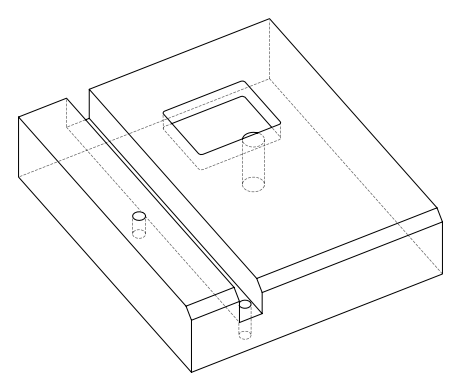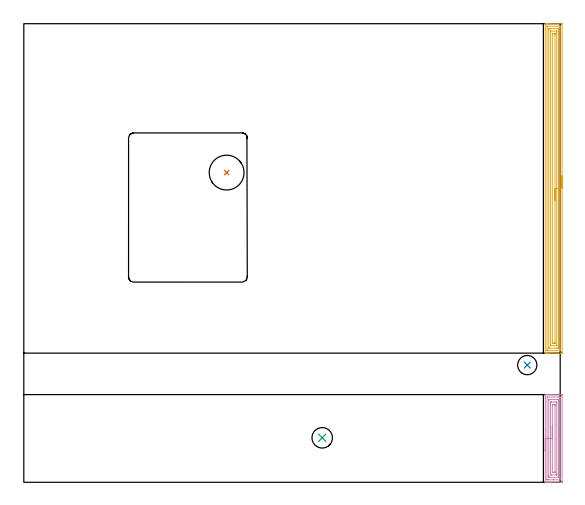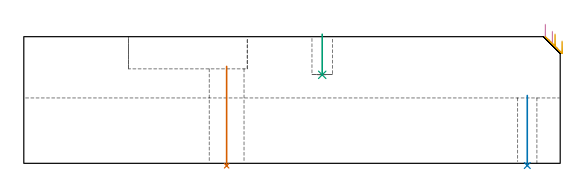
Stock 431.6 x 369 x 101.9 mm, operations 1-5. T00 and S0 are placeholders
(PLAN: 7 operations, 5 tool changes, 124.6 min)
(1 INDEXABLE_INSERT_DRILL_THROUGH_HOLE_FROM_SOLID | STEP1HOLE | NXT0302_027 | 0.33 min | 62688 mm3)
(2 INDEXABLE_INSERT_DRILL_THROUGH_HOLE_FROM_SOLID_1 | STEP1HOLE_1 | NXT0302_002 | 0.24 min | 19185 mm3)
(3 INDEXABLE_INSERT_DRILL_BLIND_HOLE_FROM_SOLID | STEP1POCKET | NXT0302_004 | 0.13 min | 6508 mm3)
(4 AREA_MILL | FG_CHAMFER_SURFACE | UGT0205_001 | 3.1 min | 7062 mm3)
(5 AREA_MILL_1 | FG_CHAMFER_SURFACE_1 | UGT0205_001 | 10.89 min | 24787 mm3)
(6 MILL_RECTANGULAR_POCKET | POCKET_RECTANGULAR_STRAIGHT | NXT0201_008 | Follow Part, ap 1.5, ae 75% | 95.86 min | 280546 mm3)
(7 MILL_RECTANGULAR_SLOT | SLOT_RECTANGULAR | UGT0201_004 | Follow Part, ap 8, ae 75% | 14.07 min | 698108 mm3)
(TOOL NXT0302_027 | Index. Insert Drill 28mm [880-D2800L32-05] | D28 PA176 FL140 Z2)
(TOOL NXT0302_002 | Index. Insert Drill 15.5mm [880-D1550L20-05] | D15.5 PA176 FL78 Z2)
(TOOL NXT0302_004 | Index. Insert Drill 16.5mm [880-D1650L20-05] | D16.5 PA176 FL83 Z2)
(TOOL UGT0205_001 | Chamfer Mill 20 x 3 x 45 deg. | D20 FL50 Z2)
(TOOL NXT0201_008 | ENDMILL 6mm [2P460-0600-NA 1630] | D6 FL26 Z6)
(TOOL UGT0201_004 | End Mill 32 mm | D32 FL53 Z6)
(OP 1 INDEXABLE_INSERT_DRILL_THROUGH_HOLE_FROM_SOLID)
G17 G21 G94 G90
T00 M6
G54
G17 G0 G90 X163.2 Y249.2 S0 M3
G43 Z111.9 H1
G94 G81 G98 Z-1.989 F250. R78.
G80
M5
M2
(OP 2 INDEXABLE_INSERT_DRILL_THROUGH_HOLE_FROM_SOLID_1)
G17 G21 G94 G90
T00 M6
G54
G17 G0 G90 X405.1 Y94.3 S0 M3
G43 Z111.9 H1
G94 G81 G98 Z-1.771 F250. R54.6
G80
M5
M2
(OP 3 INDEXABLE_INSERT_DRILL_BLIND_HOLE_FROM_SOLID)
G17 G21 G94 G90
T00 M6
G54
G17 G0 G90 X240.1 Y35.8 S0 M3
G43 Z111.9 H1
G94 G81 G98 Z71.2 F250. R103.9
G80
M5
M2
(OP 4 AREA_MILL)
G17 G21 G94 G90
T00 M6
G54
G17 G0 G90 X419.6 Y25.3 S1061 M3
G43 Z111.9 H0
G94 G1 Y25.338 Z111.028 F250.
Y25.452 Z110.163
Y25.641 Z109.312
Y25.903 Z108.48
Y26.237 Z107.674
Y26.64 Z106.9
Y27.108 Z106.164
Y27.64 Z105.472
Y28.229 Z104.829
Y28.872 Z104.24
Y29.564 Z103.708
Y30.3 Z103.24
Y31.074 Z102.837
Y31.88 Z102.503
Y32.712 Z102.241
Y33.563 Z102.052
Y34.428 Z101.938
Y35.3 Z101.9
Y70.469
X419.603 Y70.591 Z101.888
X419.627 Y70.6 Z101.864
X419.916 Z101.583
X420.502 Z100.996
X421.025 Z100.47
X423.061 Z98.437
X423.687 Z97.807
X431.989 Z89.508
X432.563 Y70.597 Z88.934
X433.091 Y70.592 Z88.405
X433.094 Y70.556 Z88.403
X433.099 Y70.024 Z88.401
X433.1 Y69.485 Z88.4
Y0.928
X433.099 Y0.576 Z88.401
X433.094 Y0.044 Z88.403
X433.091 Y0.008 Z88.405
X432.563 Y0.003 Z88.934
X431.989 Y0. Z89.508
X423.687 Z97.807
X423.061 Z98.437
X422.8 Z98.697
X421.025 Z100.47
X420.502 Z100.996
X419.916 Z101.583
X419.627 Z101.864
X419.603 Y0.009 Z101.888
X419.6 Y0.131 Z101.9
Y35.3
X421.014 Z100.486
Y68.253
X421.025 Y68.59 Z100.475
X421.558 Y68.599 Z99.942
X426.438 Y68.6 Z95.062
X430.432 Z91.068
X430.788 Z90.712
X431.322 Y68.598 Z90.178
X431.675 Y68.59 Z89.825
X431.686 Y68.243 Z89.814
Y68.233
Y2.347
X431.675 Y2.01 Z89.825
X431.142 Y2.001 Z90.358
X426.262 Y2. Z95.238
X422.268 Z99.232
X421.912 Z99.588
X421.378 Y2.002 Z100.122
X421.025 Y2.01 Z100.475
X421.015 Y2.357 Z100.485
X421.014 Y2.367 Z100.486
Y35.3
X422.428 Z99.072
X422.429 Y65.944 Z99.071
X422.433 Y66.462 Z99.067
X422.435 Y66.554 Z99.065
X422.44 Y66.59 Z99.06
X422.526 Y66.594 Z98.974
X422.664 Y66.599 Z98.836
X429.764 Z91.736
X429.9 Y66.597 Z91.6
X430.037 Y66.591 Z91.463
X430.265 Y66.577 Z91.235
X430.267 Y66.462 Z91.233
X430.27 Y66.092 Z91.23
X430.271 Y65.572 Z91.229
X430.272 Y65.2 Z91.228
X430.271 Y4.656 Z91.229
X430.267 Y4.137 Z91.233
X430.265 Y4.046 Z91.235
X430.26 Y4.01 Z91.24
X430.174 Y4.006 Z91.326
X430.036 Y4.001 Z91.464
X422.936 Z98.564
X422.8 Y4.003 Z98.7
X422.663 Y4.009 Z98.837
X422.435 Y4.023 Z99.065
X422.433 Y4.137 Z99.067
X422.43 Y4.508 Z99.07
X422.429 Y5.028 Z99.071
X422.428 Y5.4 Z99.072
Y35.3
X423.843 Z97.657
Y63.791
X423.845 Y64.523 Z97.655
X423.848 Y64.573 Z97.652
X423.851 Y64.59 Z97.649
X423.87 Y64.592 Z97.63
X423.97 Y64.597 Z97.53
X424.172 Y64.599 Z97.328
X424.575 Y64.6 Z96.925
X428.207 Z93.293
X428.562 Y64.597 Z92.938
X428.739 Y64.594 Z92.761
X428.826 Y64.59 Z92.674
X428.851 Y64.579 Z92.649
X428.857 Y63.791 Z92.643
Y6.809
X428.855 Y6.077 Z92.645
X428.852 Y6.027 Z92.648
X428.849 Y6.01 Z92.651
X428.83 Y6.008 Z92.67
X428.73 Y6.003 Z92.77
X428.528 Y6.001 Z92.972
X428.125 Y6. Z93.375
X424.493 Z97.007
X424.139 Y6.003 Z97.361
X423.961 Y6.006 Z97.539
X423.874 Y6.01 Z97.626
X423.849 Y6.021 Z97.651
X423.843 Y6.809 Z97.657
Y35.3
X425.257 Z96.243
Y62.217
X425.259 Y62.423 Z96.241
X425.264 Y62.559 Z96.236
X425.267 Y62.591 Z96.233
X425.28 Y62.594 Z96.22
X425.316 Y62.597 Z96.184
X425.462 Y62.599 Z96.038
X425.763 Y62.6 Z95.737
X426.35 Z95.15
X426.651 Y62.599 Z94.849
X427.238 Y62.593 Z94.262
X427.427 Y62.59 Z94.073
X427.437 Y62.217 Z94.063
X427.441 Y62.011 Z94.059
X427.443 Y61.805 Z94.057
Y8.383
X427.441 Y8.177 Z94.059
X427.436 Y8.041 Z94.064
X427.433 Y8.009 Z94.067
X427.42 Y8.006 Z94.08
X427.384 Y8.003 Z94.116
X427.238 Y8.001 Z94.262
X426.937 Y8. Z94.563
X426.35 Z95.15
X426.049 Y8.001 Z95.451
X425.462 Y8.007 Z96.038
X425.273 Y8.01 Z96.227
X425.263 Y8.383 Z96.237
X425.259 Y8.589 Z96.241
X425.257 Y8.795 Z96.243
Y35.3
Y36.172 Z96.281
Y37.036 Z96.395
Y37.888 Z96.584
Y38.72 Z96.846
Y39.526 Z97.18
Y40.3 Z97.583
Y41.036 Z98.052
Y41.728 Z98.583
Y42.371 Z99.172
Y42.96 Z99.815
Y43.491 Z100.507
Y43.96 Z101.243
Y44.363 Z102.017
Y44.697 Z102.823
Y44.959 Z103.655
Y45.148 Z104.507
Y45.262 Z105.372
Y45.3 Z106.243
G0 Z111.9
M5
M2
(OP 5 AREA_MILL_1)
G17 G21 G94 G90
T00 M6
G54
G17 G0 G90 X433.1 Y246.45 S1061 M3
G43 Z111.9 H0
Z98.4
G94 G1 Y246.412 Z97.528 F250.
Y246.298 Z96.663
Y246.109 Z95.812
Y245.847 Z94.98
Y245.513 Z94.174
Y245.11 Z93.4
Y244.642 Z92.664
Y244.11 Z91.972
Y243.521 Z91.329
Y242.878 Z90.74
Y242.186 Z90.208
Y241.45 Z89.74
Y240.676 Z89.337
Y239.87 Z89.003
Y239.038 Z88.741
Y238.186 Z88.552
Y237.322 Z88.438
Y236.45 Z88.4
Y104.885
X433.099 Y104.532 Z88.401
X433.095 Y103.997 Z88.403
X433.092 Y103.908 Z88.406
X432.563 Y103.904 Z88.935
X431.936 Y103.9 Z89.562
X422.8 Z98.695
X421.392 Z100.105
X421.025 Z100.471
X420.29 Z101.209
X420.044 Z101.456
X419.638 Z101.853
X419.603 Y103.909 Z101.888
X419.6 Y104.085 Z101.9
Y368.815
X419.603 Y368.991 Z101.888
X419.638 Y369. Z101.853
X420.044 Z101.455
X420.29 Z101.209
X421.025 Z100.471
X422.279 Z99.218
X423.687 Z97.808
X432.563 Z88.935
X432.825 Y368.998 Z88.672
X433.092 Y368.99 Z88.406
X433.099 Y368.722 Z88.399
X433.1 Y236.45 Z88.4
X431.686 Z89.814
Y106.311
X431.675 Y105.91 Z89.825
X431.204 Y105.901 Z90.296
X421.912 Y105.9 Z99.588
X421.441 Y105.901 Z100.059
X421.025 Y105.91 Z100.475
X421.014 Y106.321 Z100.486
Y106.331
Y366.59
X421.025 Y366.99 Z100.475
X421.496 Y366.999 Z100.004
X430.788 Y367. Z90.712
X431.259 Y366.999 Z90.241
X431.675 Y366.99 Z89.825
X431.686 Y366.579 Z89.814
Y366.569
Y236.45
X430.272 Z91.228
X430.271 Y109.004 Z91.229
X430.27 Y108.631 Z91.23
X430.267 Y108.11 Z91.233
X430.265 Y107.932 Z91.235
X430.1 Y107.909 Z91.401
X429.9 Y107.905 Z91.6
X429.22 Y107.9 Z92.28
X429.013 Z92.487
X422.8 Y107.901 Z98.7
X422.592 Y107.903 Z98.908
X422.454 Y107.907 Z99.046
X422.434 Y107.91 Z99.066
X422.433 Y107.916 Z99.067
X422.43 Y107.94 Z99.07
X422.429 Y107.985 Z99.071
Y108.11
Y363.896
X422.43 Y364.269 Z99.07
X422.433 Y364.79 Z99.067
X422.435 Y364.968 Z99.065
X422.601 Y364.991 Z98.899
X422.8 Y364.995 Z98.7
X423.48 Y365. Z98.02
X423.687 Z97.813
X429.9 Z91.6
X430.108 Y364.997 Z91.392
X430.246 Y364.993 Z91.254
X430.266 Y364.99 Z91.234
X430.267 Y364.984 Z91.233
X430.27 Y364.96 Z91.23
X430.271 Y364.915 Z91.229
X430.272 Y364.79 Z91.228
Y236.45
X428.857 Z92.643
Y110.055
X428.856 Y109.95 Z92.644
X428.853 Y109.92 Z92.647
X428.851 Y109.911 Z92.649
X428.844 Y109.908 Z92.656
X428.789 Y109.904 Z92.711
X428.568 Y109.901 Z92.932
X424.131 Z97.369
X423.911 Y109.903 Z97.589
X423.856 Y109.907 Z97.644
X423.849 Y109.91 Z97.651
X423.846 Y109.916 Z97.654
X423.844 Y109.938 Z97.656
X423.843 Y110.009 Z97.657
Y110.636
Y362.845
X423.844 Y362.951 Z97.656
X423.847 Y362.981 Z97.653
X423.849 Y362.989 Z97.651
X423.856 Y362.992 Z97.644
X423.911 Y362.996 Z97.589
X424.132 Y362.999 Z97.368
X428.569 Z92.931
X428.789 Y362.997 Z92.711
X428.844 Y362.993 Z92.656
X428.851 Y362.99 Z92.649
X428.854 Y362.984 Z92.646
X428.856 Y362.962 Z92.644
X428.857 Y362.891 Z92.643
Y362.264
Y236.45
X427.443 Z94.057
Y112.374
X427.442 Y112.167 Z94.058
X427.44 Y112.029 Z94.06
X427.436 Y111.923 Z94.064
X427.425 Y111.909 Z94.075
X427.406 Y111.907 Z94.094
X427.238 Y111.902 Z94.262
X427.026 Y111.9 Z94.474
X426.35 Z95.15
X425.462 Z96.038
X425.366 Y111.901 Z96.134
X425.307 Y111.903 Z96.193
X425.275 Y111.908 Z96.225
X425.264 Y111.912 Z96.236
X425.262 Y111.96 Z96.238
X425.258 Y112.374 Z96.242
X425.257 Y112.581 Z96.243
Y112.789
Y360.526
X425.258 Y360.733 Z96.242
X425.26 Y360.871 Z96.24
X425.264 Y360.975 Z96.236
X425.295 Y360.99 Z96.205
X425.462 Y360.995 Z96.038
X425.675 Y360.999 Z95.825
X427.334 Z94.166
X427.394 Y360.997 Z94.106
X427.425 Y360.992 Z94.075
X427.436 Y360.988 Z94.064
X427.438 Y360.94 Z94.062
X427.442 Y360.526 Z94.058
X427.443 Y360.319 Z94.057
Y360.111
Y236.45
Y235.578 Z94.095
Y234.714 Z94.209
Y233.862 Z94.398
Y233.03 Z94.66
Y232.224 Z94.994
Y231.45 Z95.397
Y230.714 Z95.865
Y230.022 Z96.396
Y229.379 Z96.986
Y228.79 Z97.629
Y228.258 Z98.321
Y227.79 Z99.057
Y227.387 Z99.831
Y227.053 Z100.637
Y226.791 Z101.469
Y226.602 Z102.32
Y226.488 Z103.185
Y226.45 Z104.057
G0 Z111.9
M5
M2
